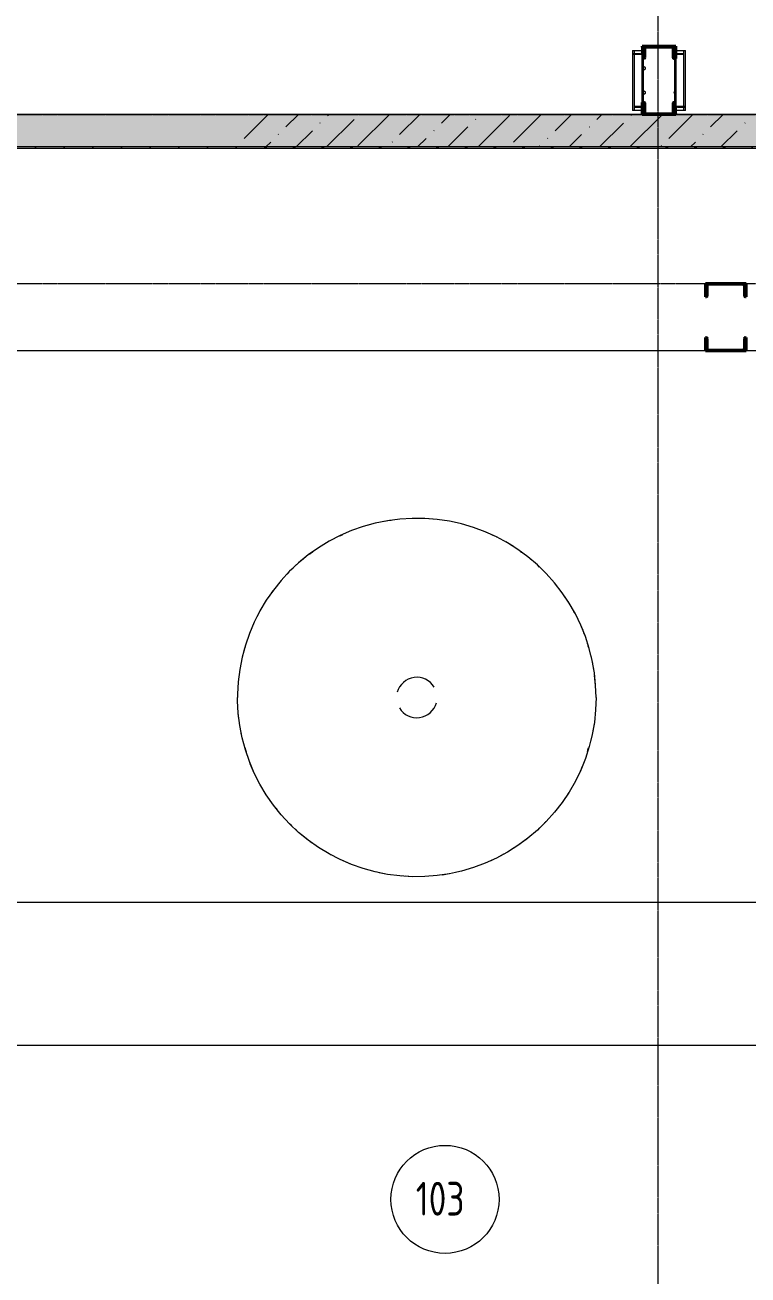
# Model space of a CAD drawing. Header units: millimetres. Extents: x 3292171 to 3365605, y -644412 to -600630.
# Drawn here: x 3304598 to 3309949, y -635264 to -626011 of the extents above; entities that cross this region are included whole.
import ezdxf

# ---------------------------------------------------------------- set-up
doc = ezdxf.new("R2010")
doc.units = ezdxf.units.MM
doc.header["$LTSCALE"] = 0.5
doc.linetypes.add('ADSK_Линия сетки', pattern=[25, 20, -2.5, 0, -2.5])
for name, color, linetype, lineweight, true_color in [('A-DOOR', 7, 'Continuous', 18, 0x7f7f7f), ('A-WALL-PATT', 7, 'Continuous', 50, 0x7f7f7f), ('S-COLS', 7, 'Continuous', 18, 0x7f7f7f), ('S-FSTN', 7, 'Continuous', 18, 0x7f7f7f)]:
    doc.layers.add(name, color=color, linetype=linetype, lineweight=lineweight, true_color=true_color)
for name, color, linetype, lineweight in [('S-BEAM', 252, 'Continuous', 18), ('Каркас несущий', 7, 'Continuous', 18), ('Марки помещений', 7, 'Continuous', 20), ('Несущие колонны', 7, 'Continuous', 18), ('Специальное оборудование', 7, 'Continuous', 18)]:
    doc.layers.add(name, color=color, linetype=linetype, lineweight=lineweight)
doc.styles.add('GOST Common_2', font='GOST_Common.ttf', dxfattribs={"width": 0.8, "height": 350})
pattern_1 = [(315, (10500, -17500), (106.066, 106.066), [])]

# ---------------------------------------------------------------- blocks, each defined once
blk = doc.blocks.new('ADSK_КолоннаНесущая_Швеллер_ПолкаПараллельная_ГОСТ 8240-97 - 24П-639064-004_АР_РД_План_0_000')
at = {"layer": 'Несущие колонны', "lineweight": 9}
h = blk.add_hatch(dxfattribs=at)
h.set_pattern_fill('FP_7', color=256, style=0, pattern_type=2)
h.set_pattern_definition([(315, (8972.8, -18000), (106.066, 106.066), [])])
h.paths.add_polyline_path([(-27.2, -120), (62.8, -120), (62.8, -116), (61, -111.8), (56.8, -110), (-11.1, -110), (-18.5, -106.9), (-21.6, -99.5), (-21.6, 99.5), (-18.5, 106.9), (-11.1, 110), (56.8, 110), (61, 111.8), (62.8, 116), (62.8, 120), (-27.2, 120)], flags=0)
at = {"layer": 'Несущие колонны', "lineweight": 40}
for p, q in [((62.8, 120), (-27.2, 120)), ((-27.2, 120), (-27.2, -120)), ((-21.6, -99.5), (-21.6, 99.5)), ((-11.1, 110), (56.8, 110)), ((62.8, 116), (62.8, 120)), ((-27.2, -120), (62.8, -120)), ((56.8, -110), (-11.1, -110)), ((62.8, -120), (62.8, -116))]:
    blk.add_line(p, q, dxfattribs=at)
for centre, radius, start, end in [((-11.1, 99.5), 10.5, 90, 180), ((56.8, 116), 6, 270, 360), ((-11.1, -99.5), 10.5, 180, 270), ((56.8, -116), 6, 360, 90)]:
    blk.add_arc(centre, radius, start, end, dxfattribs=at)
blk = doc.blocks.new('ADSK_КолоннаНесущая_Швеллер_ПолкаПараллельная_ГОСТ 8240-97 - 24П-639065-004_АР_РД_План_0_000')
at = {"layer": 'Несущие колонны', "lineweight": 9}
h = blk.add_hatch(dxfattribs=at)
h.set_pattern_fill('FP_8', color=256, style=0, pattern_type=2)
h.set_pattern_definition([(135, (-8522.2, 18000), (-106.066, -106.066), [])])
h.paths.add_polyline_path([(62.8, 116), (62.8, 120), (-27.2, 120), (-27.2, -120), (62.8, -120), (62.8, -116), (61, -111.8), (56.8, -110), (-11.1, -110), (-18.5, -106.9), (-21.6, -99.5), (-20.7, 101.7), (-18.5, 106.9), (-11.1, 110), (56.8, 110), (61, 111.8)], flags=0)
at = {"layer": 'Несущие колонны', "lineweight": 40}
for p, q in [((-27.2, -120), (-27.2, 120)), ((-27.2, 120), (-20.7, 120)), ((-21.6, 99.5), (-21.6, -99.5)), ((56.8, 110), (-11.1, 110)), ((62.8, 120), (62.8, 116)), ((-20.7, -120), (-27.2, -120)), ((-11.1, -110), (56.8, -110)), ((62.8, -116), (62.8, -120))]:
    blk.add_line(p, q, dxfattribs=at)
for centre, radius, start, end in [((-11.1, 99.5), 10.5, 90, 180), ((56.8, 116), 6, 270, 0), ((-11.1, -99.5), 10.5, 180, 270), ((56.8, -116), 6, 0, 90)]:
    blk.add_arc(centre, radius, start, end, dxfattribs=at)
blk = doc.blocks.new('ADSK_ЭлементКолонны_Уголок_ГОСТ 8509-93 - L 70x5-641669-004_АР_РД_План_0_000')
at = {"layer": 'Каркас несущий'}
for p, q in [((-17875, -8525.4), (-17810, -8525.4)), ((-17810, -8554.3), (-17810, -8525.4)), ((-17875, -8992), (-17875, -8969.3)), ((-17880, -8994.1), (-17877.7, -8994.1))]:
    blk.add_line(p, q, dxfattribs=at)
blk.add_ellipse((-17877.7, -8992), major_axis=(2.7, 0), ratio=0.766044, start_param=4.712389, end_param=6.283185, dxfattribs=at)
blk = doc.blocks.new('ADSK_ЭлементКолонны_Уголок_ГОСТ 8509-93 - L 70x5-642841-004_АР_РД_План_0_000')
at = {"layer": 'Каркас несущий'}
for p, q in [((-17877.7, -8501.5), (-17880, -8501.5)), ((-17880, -8501.5), (-17880, -8554.3)), ((-17875, -8544.5), (-17875, -8503.5)), ((-17880, -8554.3), (-17810, -8554.3)), ((-17880, -8554.3), (-17880, -8910)), ((-17812.7, -8550.6), (-17867, -8550.6)), ((-17810, -8554.3), (-17810, -8552.6)), ((-17810, -8969.3), (-17810, -8554.3)), ((-17810, -8969.3), (-17880, -8969.3))]:
    blk.add_line(p, q, dxfattribs=at)
for centre, major_axis, start_param, end_param in [((-17877.7, -8503.5), (2.7, 0), 0, 1.570796), ((-17867, -8544.5), (8, 0), 3.141593, 4.712389), ((-17812.7, -8552.6), (2.7, 0), 0, 1.570796)]:
    blk.add_ellipse(centre, major_axis=major_axis, ratio=0.75471, start_param=start_param, end_param=end_param, dxfattribs=at)
blk = doc.blocks.new('ADSK_ЭлементКолонны_Уголок_ГОСТ 8509-93 - L 70x5-642911-004_АР_РД_План_0_000')
at = {"layer": 'Каркас несущий'}
for p, q in [((-18190, -8525.4), (-18125, -8525.4)), ((-18190, -8525.4), (-18190, -8554.3)), ((-18125, -8969.3), (-18125, -8992)), ((-18122.3, -8994.1), (-18120, -8994.1))]:
    blk.add_line(p, q, dxfattribs=at)
blk.add_ellipse((-18122.3, -8992), major_axis=(2.7, 0), ratio=0.766044, start_param=3.141593, end_param=4.712389, dxfattribs=at)
blk = doc.blocks.new('ADSK_ЭлементКолонны_Уголок_ГОСТ 8509-93 - L 70x5-642913-004_АР_РД_План_0_000')
at = {"layer": 'Каркас несущий'}
for p, q in [((-18125, -8503.5), (-18125, -8544.5)), ((-18120, -8501.5), (-18122.3, -8501.5)), ((-18120, -8554.3), (-18120, -8501.5)), ((-18190, -8552.6), (-18190, -8554.3)), ((-18190, -8554.3), (-18120, -8554.3)), ((-18190, -8554.3), (-18190, -8969.3)), ((-18133, -8550.6), (-18187.3, -8550.6)), ((-18120, -8910), (-18120, -8554.3)), ((-18120, -8969.3), (-18190, -8969.3))]:
    blk.add_line(p, q, dxfattribs=at)
for centre, major_axis, start_param, end_param in [((-18122.3, -8503.5), (2.7, 0), 1.570796, 3.141593), ((-18187.3, -8552.6), (2.7, 0), 1.570796, 3.141593), ((-18133, -8544.5), (8, 0), 4.712389, 6.283185)]:
    blk.add_ellipse(centre, major_axis=major_axis, ratio=0.75471, start_param=start_param, end_param=end_param, dxfattribs=at)
blk = doc.blocks.new('ADSK_КолоннаНесущая_ДваШвеллераКоробка_Полка параллельная_ГОСТ 8240-97 - 30П с планками _КМ1_-V45-004_АР_РД_План_0_000')
at = {"layer": 'Несущие колонны', "lineweight": 9}
h = blk.add_hatch(dxfattribs=at)
h.set_pattern_fill('FP_58', color=256, style=0, pattern_type=2)
h.set_pattern_definition(pattern_1)
h.paths.add_polyline_path([(-250, -150), (-150, -150), (-150, -146), (-152.1, -141.1), (-157, -139), (-231.5, -139), (-240, -135.5), (-243.5, -127), (-243.5, 127), (-240, 135.5), (-231.5, 139), (-157, 139), (-152.1, 141.1), (-150, 146), (-150, 150), (-250, 150), (-250, 22.7)], flags=0)
h = blk.add_hatch(dxfattribs=at)
h.set_pattern_fill('FP_58', color=256, style=0, pattern_type=2)
h.set_pattern_definition(pattern_1)
h.paths.add_polyline_path([(150, -146), (150, -150), (250, -150), (250, 150), (150, 150), (150, 146), (152.1, 141.1), (157, 139), (231.5, 139), (240, 135.5), (243.5, 127), (243.5, -127), (240, -135.5), (231.5, -139), (157, -139), (152.1, -141.1)], flags=0)
at = {"layer": 'Несущие колонны', "lineweight": 40}
for p, q in [((-150, 150), (-250, 150)), ((-250, 150), (-250, -150)), ((-243.5, -127), (-243.5, 127)), ((-231.5, 139), (-157, 139)), ((-150, 146), (-150, 150)), ((250, 150), (150, 150)), ((150, 150), (150, 146)), ((157, 139), (231.5, 139)), ((243.5, 127), (243.5, -127)), ((250, -150), (250, 150)), ((-250, -150), (-150, -150)), ((-157, -139), (-231.5, -139)), ((-150, -150), (-150, -146)), ((150, -146), (150, -150)), ((150, -150), (250, -150)), ((231.5, -139), (157, -139))]:
    blk.add_line(p, q, dxfattribs=at)
for centre, radius, start, end in [((-231.5, 127), 12, 90, 180), ((-157, 146), 7, 270, 360), ((157, 146), 7, 180, 270), ((231.5, 127), 12, 0, 90), ((-231.5, -127), 12, 180, 270), ((-157, -146), 7, 0, 90), ((157, -146), 7, 90, 180), ((231.5, -127), 12, 270, 0)]:
    blk.add_arc(centre, radius, start, end, dxfattribs=at)
blk = doc.blocks.new('емкость на Фо - емкость на Фо-V93-004_АР_РД_План_0_000')
at = {"layer": 'Специальное оборудование', "flags": 128}
for points in [[(1326.8, 0), (1323.6, 92), (1314.1, 183.6), (1298.2, 274.3), (1276, 363.6), (1247.7, 451.3), (1213.4, 536.7), (1173.3, 619.6), (1127.5, 699.4), (1076.3, 775.9), (1019.9, 848.7), (958.6, 917.4), (892.6, 981.7), (822.4, 1041.2), (748.2, 1095.7), (670.4, 1145), (589.4, 1188.7), (505.6, 1226.7), (419.3, 1258.8), (331, 1284.9), (241.1, 1304.7), (150, 1318.3), (58.2, 1325.5), (-33.9, 1326.4), (-125.8, 1320.8), (-217.1, 1308.9), (-307.3, 1290.7), (-396.1, 1266.3), (-482.9, 1235.8), (-567.5, 1199.3), (-649.3, 1157.1), (-728, 1109.3), (-803.1, 1056.1), (-874.5, 997.9), (-941.5, 934.8), (-1004.1, 867.3), (-1061.8, 795.6), (-1114.5, 720), (-1161.7, 641), (-1203.4, 558.9), (-1239.2, 474.1), (-1269.1, 387), (-1292.9, 298.1), (-1310.5, 207.7), (-1321.7, 116.3), (-1326.6, 24.4), (-1326.8, 0)], [(6.5, 1326), (-33.9, 1326.4), (-125.8, 1320.8), (-217.1, 1308.9), (-307.3, 1290.7), (-360.2, 1276.2)], [(90.5, 1323), (58.2, 1325.5), (42.8, 1325.7)], [(276.2, 1297), (241.1, 1304.7), (150, 1318.3), (119.6, 1320.7)], [(-384.9, 1269.4), (-396.1, 1266.3), (-482.9, 1235.8), (-567.5, 1199.3), (-649.3, 1157.1), (-728, 1109.3), (-803.1, 1056.1), (-856, 1013)], [(533.9, 1213.9), (505.6, 1226.7), (419.3, 1258.8), (331, 1284.9), (298.2, 1292.1)], [(593, 1186.8), (589.4, 1188.7), (559.2, 1202.4)], [(714.9, 1116.8), (670.4, 1145), (657.8, 1151.8)], [(853.5, 1014.8), (822.4, 1041.2), (748.2, 1095.7), (729, 1107.9)], [(-916.1, 958.7), (-941.5, 934.8), (-1004.1, 867.3), (-1061.8, 795.6), (-1074.5, 777.4)], [(-866.4, 1004.4), (-874.5, 997.9), (-899.9, 974)], [(908.5, 966.1), (892.6, 981.7), (875.7, 996)], [(1108, 728.5), (1076.3, 775.9), (1019.9, 848.7), (958.6, 917.4), (929.2, 946)], [(-1112.5, 722.9), (-1114.5, 720), (-1161.7, 641), (-1182.3, 600.3)], [(1159, 644.5), (1127.5, 699.4), (1119.9, 710.8)], [(-1188.3, 588.5), (-1203.4, 558.9), (-1207, 550.3)], [(1230, 495.4), (1213.4, 536.7), (1173.3, 619.6), (1163.2, 637.2)], [(-1235.5, 482.9), (-1239.2, 474.1), (-1269.1, 387), (-1280.1, 346)], [(1288.9, 311.8), (1276, 363.6), (1247.7, 451.3), (1237, 478)], [(-1285, 327.5), (-1292.9, 298.1), (-1310.5, 207.7), (-1321.7, 116.3), (-1326.6, 24.4), (-1326.8, 0)], [(1301.7, 254.3), (1298.2, 274.3), (1289.7, 308.3)], [(1315, 174.6), (1314.1, 183.6), (1307.7, 219.9)], [(1326.8, 0), (1323.6, 92), (1316.1, 164.3)], [(-1316.7, -156.7), (-1321.7, -116.3), (-1326.6, -24.4), (-1326.8, 0)], [(1326.8, 0), (1323.6, -92), (1314.1, -183.6), (1298.2, -274.3), (1276, -363.6), (1247.7, -451.3), (1213.4, -536.7), (1173.3, -619.6), (1127.5, -699.4), (1076.3, -775.9), (1019.9, -848.7), (958.6, -917.4), (892.6, -981.7), (822.4, -1041.2), (748.2, -1095.7), (670.4, -1145), (589.4, -1188.7), (505.6, -1226.7), (419.3, -1258.8), (331, -1284.9), (241.1, -1304.7), (150, -1318.3), (58.2, -1325.5), (-33.9, -1326.4), (-125.8, -1320.8), (-217.1, -1308.9), (-307.3, -1290.7), (-396.1, -1266.3), (-482.9, -1235.8), (-567.5, -1199.3), (-649.3, -1157.1), (-728, -1109.3), (-803.1, -1056.1), (-874.5, -997.9), (-941.5, -934.8), (-1004.1, -867.3), (-1061.8, -795.6), (-1114.5, -720), (-1161.7, -641), (-1203.4, -558.9), (-1239.2, -474.1), (-1269.1, -387), (-1292.9, -298.1), (-1310.5, -207.7), (-1321.7, -116.3), (-1326.6, -24.4), (-1326.8, 0)], [(1326.8, 0), (1323.6, -92), (1314.1, -183.6), (1309.7, -208.2)], [(-1305.7, -232), (-1310.5, -207.7), (-1313.1, -186.6)], [(-1235.1, -483.8), (-1239.2, -474.1), (-1269.1, -387), (-1292.9, -298.1), (-1299.5, -263.8)], [(1307.4, -221.7), (1298.2, -274.3), (1285.4, -325.6)], [(1281.4, -341.9), (1276, -363.6), (1247.7, -451.3), (1237.4, -477)], [(-924.9, -950.5), (-941.5, -934.8), (-1004.1, -867.3), (-1061.8, -795.6), (-1114.5, -720), (-1161.7, -641), (-1203.4, -558.9), (-1232.1, -490.9)], [(1221.8, -515.9), (1213.4, -536.7), (1210.2, -543.3)], [(1184.5, -596.5), (1173.3, -619.6), (1127.5, -699.4), (1118.2, -713.2)], [(1079.7, -770.8), (1076.3, -775.9), (1019.9, -848.7), (958.6, -917.4), (915.8, -959)], [(-866.5, -1004.4), (-874.5, -997.9), (-898.8, -975)], [(-632.8, -1165.6), (-649.3, -1157.1), (-728, -1109.3), (-803.1, -1056.1), (-855.8, -1013.1)], [(909.1, -965.6), (892.6, -981.7), (875.5, -996.2)], [(809.8, -1050.5), (748.2, -1095.7), (728.1, -1108.4)], [(839.9, -1026.4), (822.4, -1041.2), (817.1, -1045.1)], [(-543.4, -1209.7), (-567.5, -1199.3), (-581.8, -1191.9)], [(642.2, -1160.2), (589.4, -1188.7), (505.6, -1226.7), (419.3, -1258.8), (394.8, -1266)], [(716.1, -1116.1), (670.4, -1145), (657, -1152.2)], [(-293, -1293.6), (-307.3, -1290.7), (-396.1, -1266.3), (-482.9, -1235.8), (-532.8, -1214.3)], [(286.8, -1294.6), (241.1, -1304.7), (150, -1318.3), (58.2, -1325.5), (-33.9, -1326.4), (-83.8, -1323.4)], [(361.9, -1275.8), (331, -1284.9), (297.3, -1292.3)], [(-112.1, -1321.7), (-125.8, -1320.8), (-217.1, -1308.9), (-277.4, -1296.8)]]:
    blk.add_lwpolyline(points, dxfattribs=at)
at = {"layer": 'Специальное оборудование'}
for radius, start, end in [(1325, 98.18182, 100.45626), (1325, 114.54545, 115.52481), (1325, 125.45455, 126.87752), (1325, 53.15003, 54.54545), (1325, 135.48769, 136.36364), (1325, 38.18182, 38.55308), (1325, 162.30875, 163.63636), (1325, 16.36364, 17.55462), (150, 30.74329, 164.99796), (150, 210.74329, 344.99796), (1325, 196.36364, 197.55462), (1325, 342.30875, 343.63636), (1325, 218.18182, 218.55308), (1325, 315.48769, 316.36364), (1325, 233.15003, 234.54545), (1325, 294.54545, 295.52481), (1325, 278.18182, 280.45626)]:
    blk.add_arc((0, 0), radius, start, end, dxfattribs=at)
blk = doc.blocks.new('ADSK_Марка_Помещение_ОдноЗначение - Номер_R4_-247393-004_АР_РД_План_0_000')
at = {"layer": 'Марки помещений'}
blk.add_circle((0, 0), 4, dxfattribs=at)

msp = doc.modelspace()

# ---------------------------------------------------------------- hatches: boundary and pattern name
at = {"layer": 'A-DOOR', "lineweight": 9, "true_color": 0x636466}
h = msp.add_hatch(dxfattribs=at)
h.set_pattern_fill('FP_51', color=251, style=0, pattern_type=2)
h.set_pattern_definition([(45, (3327284.68, -617673.39), (84.19025, 308.69666), [396.875, -79.375, 3.353, -76.022])])
h.paths.add_polyline_path([(3345938.3635, -626913.3913), (3346054.6806, -626913.3913), (3346054.6806, -626673.3913), (3337204.6806, -626673.3913), (3337204.6806, -626913.3913), (3343745.8582, -626913.3913)], flags=0)
h.paths.add_polyline_path([(3356515.6123, -626913.3913), (3357094.6806, -626913.3913), (3357094.6806, -626673.3913), (3356039.6806, -626673.3913), (3356039.6806, -626913.3913)], flags=0)
h.paths.add_polyline_path([(3354529.6806, -626913.3913), (3354529.6806, -626673.3913), (3347589.6806, -626673.3913), (3347589.6806, -626913.3913), (3352515.8793, -626913.3913)], flags=0)
h.paths.add_polyline_path([(3334975.8371, -626913.3913), (3335464.6806, -626913.3913), (3335464.6806, -626673.3913), (3297534.6806, -626673.3913), (3297534.6806, -626913.3913), (3333879.5844, -626913.3913)], flags=0)
h = msp.add_hatch(dxfattribs=at)
h.set_pattern_fill('FP_52', color=251, style=0, pattern_type=2)
h.set_pattern_definition([(45, (3327284.68, -617673.39), (-106.066, 106.066), [])])
h.paths.add_polyline_path([(3350323.374, -626923.3913), (3354529.6806, -626923.3913), (3354529.6806, -626913.3913), (3347589.6806, -626913.3913), (3347589.6806, -626923.3913), (3348130.8688, -626923.3913)], flags=0)
h.paths.add_polyline_path([(3346054.6806, -626923.3913), (3346054.6806, -626913.3913), (3337204.6806, -626913.3913), (3337204.6806, -626923.3913), (3345938.3635, -626923.3913)], flags=0)
h.paths.add_polyline_path([(3356900.8899, -626923.3913), (3357094.6806, -626923.3913), (3357094.6806, -626913.3913), (3356039.6806, -626913.3913), (3356039.6806, -626923.3913)], flags=0)
h.paths.add_polyline_path([(3335464.6806, -626923.3913), (3335464.6806, -626913.3913), (3297294.6806, -626913.3913), (3297294.6806, -626923.3913), (3334975.8371, -626923.3913)], flags=0)
at = {"layer": 'S-COLS', "lineweight": 9}
h = msp.add_hatch(dxfattribs=at)
h.set_pattern_fill('FP_42', angle=-90, style=0, pattern_type=2)
h.set_pattern_definition([(45, (3338795.53, -617673.39), (-106.066, 106.066), [])])
h.paths.add_polyline_path([(3309411.5331, -626258.3913), (3309415.5331, -626258.3913), (3309415.5331, -626168.3913), (3309175.5331, -626168.3913), (3309175.5331, -626258.3913), (3309179.5331, -626258.3913), (3309183.7757, -626256.6339), (3309185.5331, -626252.3913), (3309185.5331, -626184.4913), (3309188.6084, -626177.0666), (3309196.0331, -626173.9913), (3309395.0331, -626173.9913), (3309402.4577, -626177.0666), (3309405.5331, -626184.4913), (3309405.5331, -626252.3913), (3309407.2904, -626256.6339)], flags=0)
h = msp.add_hatch(dxfattribs=at)
h.set_pattern_fill('FP_1', angle=90, style=0, pattern_type=2)
h.set_pattern_definition([(45, (3327295.53, -617673.39), (-106.066, 106.066), [])])
h.paths.add_polyline_path([(3309415.5331, -626673.3913), (3309415.5331, -626583.3913), (3309411.5331, -626583.3913), (3309407.2904, -626585.1486), (3309405.5331, -626589.3913), (3309405.5331, -626657.2913), (3309402.4577, -626664.7159), (3309395.0331, -626667.7913), (3309196.0331, -626667.7913), (3309188.6084, -626664.7159), (3309185.5331, -626657.2913), (3309185.5331, -626589.3913), (3309183.7757, -626585.1486), (3309179.5331, -626583.3913), (3309175.5331, -626583.3913), (3309175.5331, -626673.3913), (3309404.1182, -626673.3913)], flags=0)
h = msp.add_hatch(dxfattribs=at)
h.set_pattern_fill('FP_41', angle=90, style=0, pattern_type=2)
h.set_pattern_definition([(45, (3338795.53, -617673.39), (-106.066, 106.066), [])])
h.paths.add_polyline_path([(3309415.5331, -626673.3913), (3309415.5331, -626583.3913), (3309411.5331, -626583.3913), (3309407.2904, -626585.1486), (3309405.5331, -626589.3913), (3309405.5331, -626657.2913), (3309402.4577, -626664.7159), (3309395.0331, -626667.7913), (3309196.0331, -626667.7913), (3309188.6084, -626664.7159), (3309185.5331, -626657.2913), (3309185.5331, -626589.3913), (3309183.7757, -626585.1486), (3309179.5331, -626583.3913), (3309175.5331, -626583.3913), (3309175.5331, -626673.3913), (3309371.6918, -626673.3913)], flags=0)

# ---------------------------------------------------------------- linework, layer by layer
at = {"layer": 'A-DOOR', "color": 251, "linetype": 'ADSK_Линия сетки', "true_color": 0x636466}
for p, q in [((3309284.6806, -643612.0086), (3309284.6806, -601555.4033)), ((3309284.6806, -643612.0086), (3309284.6806, -601555.4033)), ((3292970.5006, -626673.3913), (3363853.491, -626673.3913)), ((3292970.5006, -627923.3913), (3328104.6806, -627923.3913))]:
    msp.add_line(p, q, dxfattribs=at)
at = {"layer": 'A-DOOR', "color": 251, "true_color": 0x636466}
for p, q in [((3309164.6806, -626673.3913), (3303404.6806, -626673.3913)), ((3315164.6806, -626673.3913), (3309404.6806, -626673.3913)), ((3335464.6806, -626913.3913), (3297294.6806, -626913.3913)), ((3309634.6806, -628423.3913), (3303934.6806, -628423.3913)), ((3315019.6806, -628423.3913), (3309934.6806, -628423.3913)), ((3299999.6806, -632503.3913), (3315019.6806, -632503.3913)), ((3298884.6806, -633563.3913), (3324904.6806, -633563.3913))]:
    msp.add_line(p, q, dxfattribs=at)
at = {"layer": 'A-DOOR', "color": 251, "lineweight": 18, "true_color": 0x636466}
msp.add_line((3297284.6806, -626923.3913), (3335464.6806, -626923.3913), dxfattribs=at)
at = {"layer": 'A-WALL-PATT', "linetype": 'Continuous', "lineweight": 9}
for p, q in [((3306220.0132, -626850.0717), (3306396.6937, -626673.3913)), ((3306528.7092, -626765.8822), (3306621.2001, -626673.3913)), ((3306837.4051, -626681.6926), (3306845.7065, -626673.3913)), ((3307061.9108, -626906.1998), (3307294.7193, -626673.3913)), ((3307370.6068, -626822.0102), (3307519.2257, -626673.3913)), ((3307679.3027, -626737.8207), (3307743.7321, -626673.3913)), ((3307952.7449, -626913.3913), (3308184.4414, -626681.6948)), ((3308212.5044, -626878.1382), (3308417.2513, -626673.3913)), ((3308521.2003, -626793.9487), (3308641.7577, -626673.3913)), ((3308829.8963, -626709.7591), (3308866.2641, -626673.3913)), ((3309075.2769, -626913.3913), (3309315.2769, -626673.3913)), ((3309082.4656, -626681.6962), (3309084.8365, -626679.3253)), ((3309363.0979, -626850.0767), (3309539.7833, -626673.3913)), ((3309671.7939, -626765.8871), (3309764.2897, -626673.3913)), ((3306781.2785, -626737.8192), (3306783.6494, -626735.4483)), ((3306830.2129, -626913.3913), (3307033.8479, -626709.7563)), ((3307728.2385, -626913.3913), (3307875.7455, -626765.8843)), ((3307931.8721, -626709.7577), (3307934.243, -626707.3868)), ((3308773.7697, -626765.8857), (3308776.1406, -626763.5148)), ((3308850.7705, -626913.3913), (3309026.339, -626737.8228)), ((3309924.3632, -626737.8242), (3309926.7341, -626735.4533)), ((3306472.5826, -626822.0088), (3306474.9535, -626819.6379)), ((3306605.7065, -626913.3913), (3306725.1519, -626793.9458)), ((3307503.7321, -626913.3913), (3307567.0495, -626850.0739)), ((3307623.1761, -626793.9473), (3307625.547, -626791.5763)), ((3308465.0737, -626850.0753), (3308467.4446, -626847.7043)), ((3308626.2641, -626913.3913), (3308717.6431, -626822.0123)), ((3309615.6673, -626822.0137), (3309618.0382, -626819.6428)), ((3309748.7961, -626913.3913), (3309868.2366, -626793.9508)), ((3306378.2712, -626923.3913), (3306388.2712, -626913.3913)), ((3306381.2001, -626913.3913), (3306416.456, -626878.1354)), ((3306590.4032, -626923.3913), (3306600.4032, -626913.3913)), ((3306802.5352, -626923.3913), (3306812.5352, -626913.3913)), ((3307014.6673, -626923.3913), (3307024.6673, -626913.3913)), ((3307226.7993, -626923.3913), (3307236.7993, -626913.3913)), ((3307314.4802, -626878.1368), (3307316.8511, -626875.7659)), ((3307438.9313, -626923.3913), (3307448.9313, -626913.3913)), ((3307651.0634, -626923.3913), (3307661.0634, -626913.3913)), ((3307863.1954, -626923.3913), (3307873.1954, -626913.3913)), ((3308075.3274, -626923.3913), (3308085.3274, -626913.3913)), ((3308287.4595, -626923.3913), (3308297.4595, -626913.3913)), ((3308401.7577, -626913.3913), (3308408.9471, -626906.2019)), ((3308499.5915, -626923.3913), (3308509.5915, -626913.3913)), ((3308711.7235, -626923.3913), (3308721.7235, -626913.3913)), ((3308923.8556, -626923.3913), (3308933.8556, -626913.3913)), ((3309135.9876, -626923.3913), (3309145.9876, -626913.3913)), ((3309306.9713, -626906.2033), (3309309.3422, -626903.8324)), ((3309348.1196, -626923.3913), (3309358.1196, -626913.3913)), ((3309524.2897, -626913.3913), (3309559.5407, -626878.1403)), ((3309560.2517, -626923.3913), (3309570.2517, -626913.3913)), ((3309772.3837, -626923.3913), (3309782.3837, -626913.3913))]:
    msp.add_line(p, q, dxfattribs=at)
at = {"layer": 'S-BEAM', "color": 7}
for p, q in [((3309105.5331, -626199.2715), (3309175.5331, -626199.2715)), ((3309105.5331, -626199.2715), (3309105.5331, -626614.2715)), ((3309105.5331, -626199.2715), (3309175.5331, -626199.2715)), ((3309105.5331, -626199.2715), (3309105.5331, -626614.2715)), ((3309170.5331, -626176.9388), (3309170.5331, -626199.2715)), ((3309170.5331, -626176.9388), (3309170.5331, -626199.2715)), ((3309175.5331, -626174.9011), (3309173.2331, -626174.9011)), ((3309175.5331, -626174.9011), (3309173.2331, -626174.9011)), ((3309417.8331, -626174.9011), (3309415.5331, -626174.9011)), ((3309417.8331, -626174.9011), (3309415.5331, -626174.9011)), ((3309415.5331, -626199.2715), (3309485.5331, -626199.2715)), ((3309415.5331, -626199.2715), (3309485.5331, -626199.2715)), ((3309420.5331, -626199.2715), (3309420.5331, -626176.9388)), ((3309420.5331, -626199.2715), (3309420.5331, -626176.9388)), ((3309485.5331, -626614.2715), (3309485.5331, -626199.2715)), ((3309485.5331, -626614.2715), (3309485.5331, -626199.2715)), ((3309175.5331, -626614.2715), (3309175.5331, -626258.3913)), ((3309175.5331, -626614.2715), (3309175.5331, -626258.3913)), ((3309415.5331, -626258.3913), (3309415.5331, -626614.2715)), ((3309415.5331, -626258.3913), (3309415.5331, -626614.2715)), ((3309175.5331, -626614.2715), (3309105.5331, -626614.2715)), ((3309105.5331, -626614.2715), (3309105.5331, -626615.9807)), ((3309105.5331, -626614.2715), (3309105.5331, -626642.7307)), ((3309175.5331, -626614.2715), (3309105.5331, -626614.2715)), ((3309105.5331, -626614.2715), (3309105.5331, -626615.9807)), ((3309105.5331, -626614.2715), (3309105.5331, -626642.7307)), ((3309170.5331, -626642.7307), (3309105.5331, -626642.7307)), ((3309170.5331, -626642.7307), (3309105.5331, -626642.7307)), ((3309108.2331, -626617.9872), (3309162.5331, -626617.9872)), ((3309108.2331, -626617.9872), (3309162.5331, -626617.9872)), ((3309170.5331, -626623.9324), (3309170.5331, -626664.2852)), ((3309170.5331, -626623.9324), (3309170.5331, -626664.2852)), ((3309173.2331, -626666.2916), (3309175.5331, -626666.2916)), ((3309173.2331, -626666.2916), (3309175.5331, -626666.2916)), ((3309175.5331, -626666.2916), (3309175.5331, -626614.2715)), ((3309175.5331, -626666.2916), (3309175.5331, -626614.2715)), ((3309415.5331, -626614.2715), (3309415.5331, -626666.2916)), ((3309485.5331, -626614.2715), (3309415.5331, -626614.2715)), ((3309415.5331, -626614.2715), (3309415.5331, -626666.2916)), ((3309485.5331, -626614.2715), (3309415.5331, -626614.2715)), ((3309415.5331, -626666.2916), (3309417.8331, -626666.2916)), ((3309415.5331, -626666.2916), (3309417.8331, -626666.2916)), ((3309420.5331, -626664.2852), (3309420.5331, -626623.9324)), ((3309420.5331, -626664.2852), (3309420.5331, -626623.9324)), ((3309485.5331, -626642.7307), (3309420.5331, -626642.7307)), ((3309485.5331, -626642.7307), (3309420.5331, -626642.7307)), ((3309428.5331, -626617.9872), (3309482.8331, -626617.9872)), ((3309428.5331, -626617.9872), (3309482.8331, -626617.9872)), ((3309485.5331, -626615.9807), (3309485.5331, -626614.2715)), ((3309485.5331, -626642.7307), (3309485.5331, -626614.2715)), ((3309485.5331, -626615.9807), (3309485.5331, -626614.2715)), ((3309485.5331, -626642.7307), (3309485.5331, -626614.2715))]:
    msp.add_line(p, q, dxfattribs=at)
for centre, major_axis, ratio, start_param, end_param in [((3309173.2331, -626176.9388), (2.7, 0), 0.75470958, 1.570796327, 3.141592654), ((3309173.2331, -626176.9388), (2.7, 0), 0.75470958, 1.570796327, 3.141592654), ((3309417.8331, -626176.9388), (2.7, 0), 0.75470958, 0, 1.570796327), ((3309417.8331, -626176.9388), (2.7, 0), 0.75470958, 0, 1.570796327), ((3309108.2331, -626615.9807), (2.7, 0), 0.743144825, 3.141592654, 4.71238898), ((3309108.2331, -626615.9807), (2.7, 0), 0.743144825, 3.141592654, 4.71238898), ((3309162.5331, -626623.9324), (8, 0), 0.743144825, 0, 1.570796327), ((3309162.5331, -626623.9324), (8, 0), 0.743144825, 0, 1.570796327), ((3309173.2331, -626664.2852), (2.7, 0), 0.743144825, 3.141592654, 4.71238898), ((3309173.2331, -626664.2852), (2.7, 0), 0.743144825, 3.141592654, 4.71238898), ((3309417.8331, -626664.2852), (2.7, 0), 0.743144825, 4.71238898, 6.283185307), ((3309417.8331, -626664.2852), (2.7, 0), 0.743144825, 4.71238898, 6.283185307), ((3309428.5331, -626623.9324), (8, 0), 0.743144825, 1.570796327, 3.141592654), ((3309428.5331, -626623.9324), (8, 0), 0.743144825, 1.570796327, 3.141592654), ((3309482.8331, -626615.9807), (2.7, 0), 0.743144825, 4.71238898, 6.283185307), ((3309482.8331, -626615.9807), (2.7, 0), 0.743144825, 4.71238898, 6.283185307)]:
    msp.add_ellipse(centre, major_axis=major_axis, ratio=ratio, start_param=start_param, end_param=end_param, dxfattribs=at)
at = {"layer": 'S-COLS', "color": 7, "lineweight": 40}
for p, q in [((3309175.5331, -626168.3913), (3309415.5331, -626168.3913)), ((3309175.5331, -626258.3913), (3309175.5331, -626168.3913)), ((3309185.5331, -626184.4913), (3309185.5331, -626252.3913)), ((3309395.0331, -626173.9913), (3309196.0331, -626173.9913)), ((3309405.5331, -626252.3913), (3309405.5331, -626184.4913)), ((3309415.5331, -626168.3913), (3309415.5331, -626258.3913)), ((3309179.5331, -626258.3913), (3309175.5331, -626258.3913)), ((3309415.5331, -626258.3913), (3309411.5331, -626258.3913)), ((3309179.5331, -626583.3913), (3309175.5331, -626583.3913)), ((3309179.5331, -626583.3913), (3309175.5331, -626583.3913)), ((3309185.5331, -626657.2913), (3309185.5331, -626589.3913)), ((3309185.5331, -626657.2913), (3309185.5331, -626589.3913)), ((3309405.5331, -626589.3913), (3309405.5331, -626657.2913)), ((3309405.5331, -626589.3913), (3309405.5331, -626657.2913)), ((3309415.5331, -626583.3913), (3309411.5331, -626583.3913)), ((3309415.5331, -626583.3913), (3309411.5331, -626583.3913)), ((3309175.5331, -626666.2916), (3309175.5331, -626673.3913)), ((3309175.5331, -626666.2916), (3309175.5331, -626673.3913)), ((3309175.5331, -626673.3913), (3309415.5331, -626673.3913)), ((3309175.5331, -626673.3913), (3309415.5331, -626673.3913)), ((3309395.0331, -626667.7913), (3309196.0331, -626667.7913)), ((3309395.0331, -626667.7913), (3309196.0331, -626667.7913)), ((3309415.5331, -626673.3913), (3309415.5331, -626666.2916)), ((3309415.5331, -626673.3913), (3309415.5331, -626666.2916))]:
    msp.add_line(p, q, dxfattribs=at)
for centre, radius, start, end in [((3309196.0331, -626184.4913), 10.5, 90, 180), ((3309395.0331, -626184.4913), 10.5, 0, 90), ((3309179.5331, -626252.3913), 6, 270, 0), ((3309411.5331, -626252.3913), 6, 180, 270), ((3309179.5331, -626589.3913), 6, 0, 90), ((3309179.5331, -626589.3913), 6, 0, 90), ((3309411.5331, -626589.3913), 6, 90, 180), ((3309411.5331, -626589.3913), 6, 90, 180), ((3309196.0331, -626657.2913), 10.5, 180, 270), ((3309196.0331, -626657.2913), 10.5, 180, 270), ((3309395.0331, -626657.2913), 10.5, 270, 0), ((3309395.0331, -626657.2913), 10.5, 270, 0)]:
    msp.add_arc(centre, radius, start, end, dxfattribs=at)
at = {"layer": 'S-FSTN', "color": 7}
for centre, radius, start, end in [((3309180.5331, -626330.8913), 10, 0, 120), ((3309180.5331, -626330.8913), 10, 240, 0), ((3309180.5331, -626330.8913), 8.5, 0, 120), ((3309180.5331, -626330.8913), 8.5, 240, 0), ((3309180.5331, -626510.8913), 10, 0, 120), ((3309180.5331, -626510.8913), 8.5, 0, 120), ((3309410.5331, -626510.8913), 10, 60, 180), ((3309410.5331, -626510.8913), 8.5, 60, 180), ((3309180.5331, -626510.8913), 10, 240, 0), ((3309180.5331, -626510.8913), 8.5, 240, 0), ((3309410.5331, -626510.8913), 10, 180, 300), ((3309410.5331, -626510.8913), 8.5, 180, 300)]:
    msp.add_arc(centre, radius, start, end, dxfattribs=at)

# ---------------------------------------------------------------- block references
at = {"layer": 'A-DOOR', "color": 251, "true_color": 0x636466}
for name, p in [('ADSK_ЭлементКолонны_Уголок_ГОСТ 8509-93 - L 70x5-642913-004_АР_РД_План_0_000', (3327284.6806, -617673.3913)), ('ADSK_ЭлементКолонны_Уголок_ГОСТ 8509-93 - L 70x5-642911-004_АР_РД_План_0_000', (3327284.6806, -617673.3913)), ('ADSK_ЭлементКолонны_Уголок_ГОСТ 8509-93 - L 70x5-642841-004_АР_РД_План_0_000', (3327284.6806, -617673.3913)), ('ADSK_ЭлементКолонны_Уголок_ГОСТ 8509-93 - L 70x5-641669-004_АР_РД_План_0_000', (3327284.6806, -617673.3913)), ('емкость на Фо - емкость на Фо-V93-004_АР_РД_План_0_000', (3307497.6822, -630989.1278))]:
    msp.add_blockref(name, p, dxfattribs=at)
for name, p, rotation in [('ADSK_КолоннаНесущая_Швеллер_ПолкаПараллельная_ГОСТ 8240-97 - 24П-639065-004_АР_РД_План_0_000', (3309284.6806, -626195.5913), 269.9999999999991), ('ADSK_КолоннаНесущая_Швеллер_ПолкаПараллельная_ГОСТ 8240-97 - 24П-639064-004_АР_РД_План_0_000', (3309284.6806, -626646.1913), 89.9999999999995), ('ADSK_КолоннаНесущая_ДваШвеллераКоробка_Полка параллельная_ГОСТ 8240-97 - 30П с планками _КМ1_-V45-004_АР_РД_План_0_000', (3309784.6806, -628173.3913), 89.9999999999999)]:
    msp.add_blockref(name, p, dxfattribs=dict(at, rotation=rotation))
at = {"layer": 'A-DOOR', "color": 251, "true_color": 0x636466, "xscale": 99.99999999999993, "yscale": 99.99999999999993, "zscale": 99.99999999999993}
msp.add_blockref('ADSK_Марка_Помещение_ОдноЗначение - Номер_R4_-247393-004_АР_РД_План_0_000', (3307706.36, -634703.9216), dxfattribs=at)

# ---------------------------------------------------------------- texts
at = {"layer": 'A-DOOR', "color": 251, "lineweight": 9, "true_color": 0x636466, "insert": (3307490.2695, -634574.07), "char_height": 250, "width": 526.708687, "attachment_point": 1, "style": 'GOST Common_2'}
msp.add_mtext('103', dxfattribs=at)

doc.saveas('drawing.dxf')
